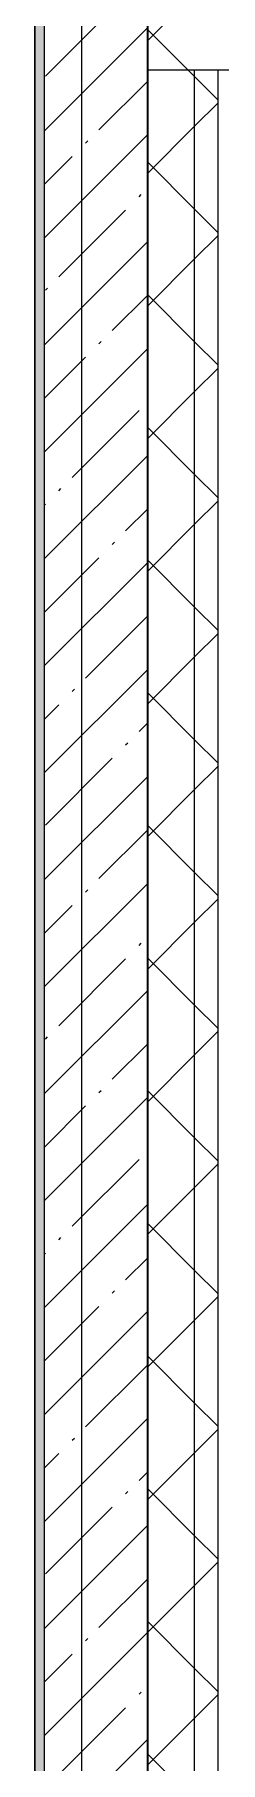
# Model space of a CAD drawing. Header units: millimetres. Extents: x 3914 to 443608, y -156176 to 78197.
# Drawn here: x 259423 to 259819, y -139337 to -135653 of the extents above; entities that cross this region are included whole.
import ezdxf

# ---------------------------------------------------------------- set-up
doc = ezdxf.new("R2010")
doc.units = ezdxf.units.MM
doc.linetypes.add('Осевая', pattern=[6350, 1270, -952.5, 3175, -952.5])
for name, color, linetype, lineweight in [('A-WALL', 7, 'Continuous', 5), ('A-WALL-1', 7, 'Continuous', 35), ('I-WALL', 7, 'Continuous', 5), ('Оси', 7, 'Continuous', 9), ('Оси-2', 7, 'Осевая', 9)]:
    doc.layers.add(name, color=color, linetype=linetype, lineweight=lineweight)
doc.layers.add('A-WALL-FNSH-1', color=9, linetype='Continuous', lineweight=5, true_color=0x808080)
pattern_1 = [(45, (174964.4216213672, -145977.6206746038), (-141.4213562373095, 141.4213562373095), []), (135, (174964.4216213672, -145977.6206746038), (-141.4213562373095, -141.4213562373095), [])]

msp = doc.modelspace()

# ---------------------------------------------------------------- hatches: boundary and pattern name
at = {"layer": 'A-WALL'}
h = msp.add_hatch(dxfattribs=at)
h.set_pattern_fill('FP_24', color=256, style=0, pattern_type=2)
h.set_pattern_definition(pattern_1)
h.paths.add_polyline_path([(264171.4216213685, -135727.6206692685), (264174.4216213685, -135727.6206692685), (264174.4216213685, -135577.6206692685), (264167.9216213685, -135577.6206692685), (264167.9216213685, -135727.6206692685)])
h.paths.add_polyline_path([(259894.4216200866, -135727.6206692685), (259914.4216200866, -135727.6206692685), (259914.4216200866, -135577.6206692685), (259664.4216200866, -135577.6206692685), (259664.4216200867, -135727.6206692685), (259814.4216200866, -135727.6206692685)])
h = msp.add_hatch(dxfattribs=at)
h.set_pattern_fill('FP_24', color=256, style=0, pattern_type=2)
h.set_pattern_definition(pattern_1)
h.paths.add_polyline_path([(259670.5776008158, -142527.6207093255), (259764.4216200866, -142527.6207093255), (259764.4216200866, -135727.6206692685), (259664.4216200867, -135727.6206692685), (259664.4216200867, -142527.6207093255)])
h = msp.add_hatch(dxfattribs=at)
h.set_pattern_fill('FP_24', color=256, style=0, pattern_type=2)
h.set_pattern_definition(pattern_1)
h.paths.add_polyline_path([(259814.4216200866, -142577.6207093255), (259814.4216200866, -135727.6206692685), (259764.4216200866, -135727.6206692685), (259764.4216200866, -142577.6207093255), (259802.0069014803, -142577.6207093255)])
at = {"layer": 'I-WALL'}
h = msp.add_hatch(dxfattribs=at)
h.set_pattern_fill('FP_1', color=256, style=0, pattern_type=2)
h.set_pattern_definition([(45, (174964.4216213672, -145977.6206746038), (-114.0492527375783, 114.0492527375783), []), (45, (175078.4706213672, -145977.6206746038), (-114.0492527375783, 114.0492527375783), [201.612, -40.322, 6.706, -33.617])])
h.paths.add_polyline_path([(259633.641686842, -141927.6207093255), (259664.4215685427, -141927.6206882393), (259664.4216200866, -135077.6206770211), (259444.4216200867, -135077.620677021), (259444.4216200866, -141927.6207093255), (259474.4216213685, -141927.6207093255)])
h.paths.add_polyline_path([(259474.4216213685, -134427.6206770211), (259664.4216200866, -134427.6206770211), (259664.4216200867, -130827.6206039758), (259444.4216200867, -130827.6206039758), (259444.4216200867, -134427.6206770211), (259471.8412340592, -134427.6206770211)])
h = msp.add_hatch(dxfattribs=at)
h.set_pattern_fill('FP_191', color=256, style=0, pattern_type=2)
h.set_pattern_definition([(0, (174964.4216213672, -145977.6206746038), (243.84, 60.96), [20.117, -162.763, 20.117, -162.763, -975.36]), (0, (174964.4216213672, -145977.6206746038), (243.84, 60.96), [-365.76, 20.117, -345.643, 20.117, -162.763, -426.72]), (0, (174964.4216213672, -145977.6206746038), (243.84, 60.96), [-914.4, 20.117, -101.803, 20.117, -284.683]), (120, (175055.8616213672, -145947.1406746038), (-174.7129086146993, 180.6916344587976), [20.11699999999998, -162.7629999999999, 20.11699999999998, -162.7629999999999, -975.3599999999994]), (120, (175055.8616213672, -145947.1406746038), (-174.7129086146993, 180.6916344587976), [-365.7599999999997, 20.11699999999998, -345.6429999999997, 20.11699999999998, -162.7629999999999, -426.7199999999997]), (120, (175055.8616213672, -145947.1406746038), (-174.7129086146993, 180.6916344587976), [-914.3999999999994, 20.11699999999998, -101.8029999999999, 20.11699999999998, -284.6829999999997]), (240, (175086.3416213672, -145825.2206746038), (-69.12709138530056, -241.6516344587975), [20.117, -162.763, 20.117, -162.763, -975.36]), (240, (175086.3416213672, -145825.2206746038), (-69.12709138530056, -241.6516344587975), [-365.76, 20.117, -345.643, 20.117, -162.763, -426.72]), (240, (175086.3416213672, -145825.2206746038), (-69.12709138530056, -241.6516344587975), [-914.4, 20.117, -101.803, 20.117, -284.683])])
h.paths.add_polyline_path([(259444.4216200866, -141837.6207894621), (259444.4216200867, -135077.620677021), (259424.4216200866, -135077.620677021), (259424.4216200866, -141836.6207894621)])

# ---------------------------------------------------------------- linework, layer by layer
at = {"layer": 'A-WALL'}
for p, q in [((259424.4216200865, -141837.6207894621), (259424.4216200865, -135097.6206692685)), ((259444.4216200865, -141927.6207093255), (259444.4216200865, -135077.6206692685)), ((259664.4216200865, -135727.6206692685), (259914.4216200865, -135727.6206692685)), ((259764.4216200865, -142527.6207093255), (259764.4216200865, -135727.6206692685)), ((259814.4216200865, -142577.6207093255), (259814.4216200865, -135727.6206692685))]:
    msp.add_line(p, q, dxfattribs=at)
at = {"layer": 'A-WALL-1'}
msp.add_line((259664.4216200865, -141927.6207894621), (259664.4216200865, -135077.6206770211), dxfattribs=at)
at = {"layer": 'A-WALL-FNSH-1'}
msp.add_line((259423.4216200865, -135098.6206692685), (259423.4216200865, -141836.6207894621), dxfattribs=at)
at = {"layer": 'Оси'}
msp.add_lwpolyline([(259524.4215870097, -147883.8792653037), (259524.4215870097, -142883.8792653037), (259524.4215870098, -129062.5234326365), (259524.4215870098, -124062.5234326365)], dxfattribs=at)
at = {"layer": 'Оси-2'}
msp.add_line((259524.4215870097, -142882.9378361402), (259524.4215870098, -129061.582003473), dxfattribs=at)

doc.saveas('drawing.dxf')
